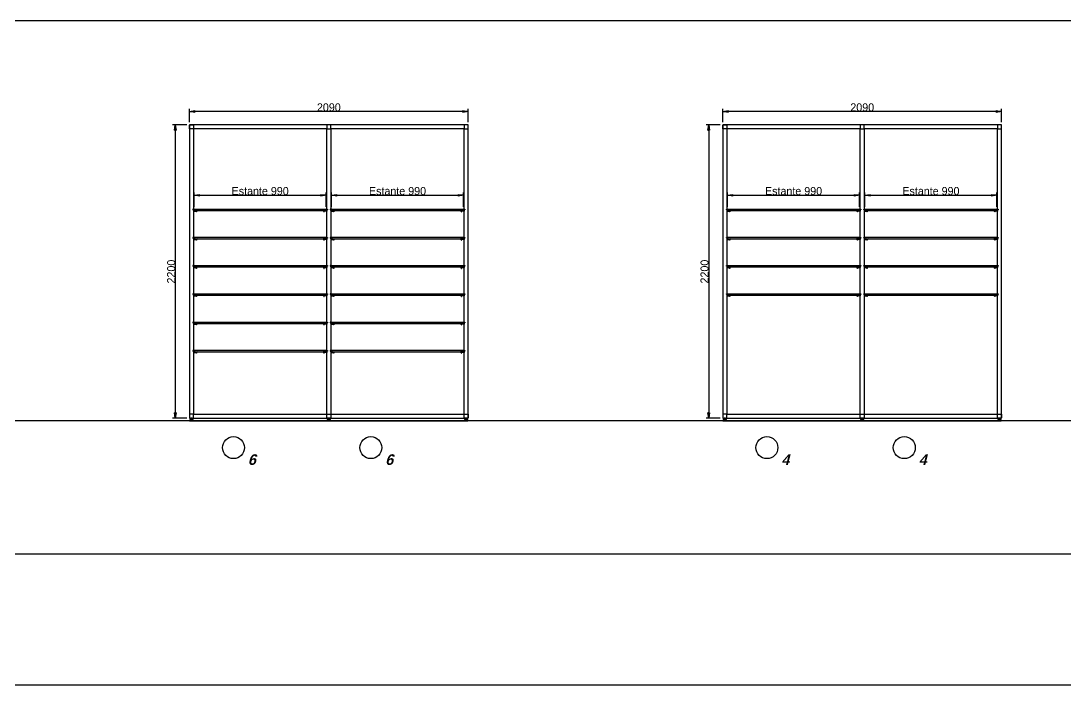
# Paper-space layout 'Jordi B.' of a CAD drawing. Header units: millimetres. Extents: x 23627 to 226976, y -18096 to 223844.
# Drawn here: x 81928 to 89759, y 99685 to 104666 of the extents above; entities that cross this region are included whole.
import ezdxf

# ---------------------------------------------------------------- set-up
doc = ezdxf.new("R2010")
doc.units = ezdxf.units.MM
doc.header["$PDMODE"] = 35
doc.header["$PDSIZE"] = 5
doc.linetypes.add('Discontinua JB', pattern=[0.75, 0.5, -0.25])
for name, color, linetype in [('Cotas bloques dinámicos PM espacio', 140, 'Continuous'), ('Linea Capa Color 0000 JB', 7, 'Continuous'), ('Linea Capa Color 0140 Blau Vidre JB', 140, 'Continuous'), ('Linea Capa Color 0202 Lila Parets JB', 202, 'Continuous')]:
    doc.layers.add(name, color=color, linetype=linetype)
doc.styles.add('Jordi Ava', font='Avant Garde MEdium BT.ttf')
doc.styles.add('Stylus BT JB', font='stylu.ttf', dxfattribs={"oblique": 15})
doc.dimstyles.new('Jordi Ava 2015', dxfattribs={"dimtxt": 60, "dimasz": 40, "dimexe": 20, "dimexo": 20, "dimgap": 0.09, "dimtad": 1, "dimdec": 0, "dimzin": 0, "dimdsep": 46, "dimtxsty": 'Jordi Ava', "dimblk": 'CLOSED', "dimcen": 1.5, "dimclrd": 7, "dimclre": 7, "dimclrt": 256, "dimadec": 0, "dimazin": 0, "dimtfac": 0.05, "dimtdec": 0, "dimtofl": 0, "dimtmove": 0, "dimatfit": 3, "dimldrblk": 'CLOSED', "dimfxl": 90, "dimtolj": 1, "dimtzin": 0, "dimlwd": -1, "dimlwe": -1, "dimarcsym": 0})

# ---------------------------------------------------------------- blocks, each defined once
blk = doc.blocks.new('*U784')
at = {"layer": 'Linea Capa Color 0202 Lila Parets JB', "ltscale": 10}
for p, q in [((64496.7, 3000), (0, 3000)), ((64496.7, 0), (700, 0))]:
    blk.add_line(p, q, dxfattribs=at)
blk = doc.blocks.new('_Closed')
at = {"color": 0, "linetype": 'ByBlock', "lineweight": -2}
for p, q in [((-1, 0.17), (0, 0)), ((-1, 0.17), (-1, -0.17)), ((0, 0), (-1, -0.17)), ((0, 0), (-1, 0))]:
    blk.add_line(p, q, dxfattribs=at)
blk = doc.blocks.new('*D1216')
at = {"layer": 'Cotas bloques dinámicos PM espacio', "color": 7, "ltscale": 10, "transparency": 16777216}
for p, q in [((-1045, 2240), (-1045, 2340)), ((1005, 2320), (-1005, 2320)), ((1045, 2240), (1045, 2340))]:
    blk.add_line(p, q, dxfattribs=at)
at = {"layer": 'Defpoints', "color": 0, "ltscale": 10, "transparency": 16777216}
for p in [(-1045, 2320), (-1045, 2220), (1045, 2220)]:
    blk.add_point(p, dxfattribs=at)
at = {"layer": 'Cotas bloques dinámicos PM espacio', "color": 7, "ltscale": 10, "transparency": 16777216, "xscale": 40, "yscale": 40, "zscale": 40, "rotation": 180}
blk.add_blockref('_Closed', (-1045, 2320), dxfattribs=at)
at = {"layer": 'Cotas bloques dinámicos PM espacio', "color": 7, "ltscale": 10, "transparency": 16777216, "xscale": 40, "yscale": 40, "zscale": 40}
blk.add_blockref('_Closed', (1045, 2320), dxfattribs=at)
at = {"layer": 'Cotas bloques dinámicos PM espacio', "ltscale": 10, "transparency": 16777216, "insert": (0, 2351.3), "char_height": 60, "attachment_point": 5, "style": 'Jordi Ava'}
blk.add_mtext('\\A1;2090', dxfattribs=at)
blk = doc.blocks.new('*D1217')
at = {"layer": 'Cotas bloques dinámicos PM espacio', "color": 7, "ltscale": 10, "transparency": 16777216}
for p, q in [((-1065, 2220), (-1171.1, 2220)), ((-1151.1, 2180), (-1151.1, 60)), ((-1065, 20), (-1171.1, 20))]:
    blk.add_line(p, q, dxfattribs=at)
at = {"layer": 'Defpoints', "color": 0, "ltscale": 10, "transparency": 16777216}
for p in [(-1045, 2220), (-1151.1, 20), (-1045, 20)]:
    blk.add_point(p, dxfattribs=at)
at = {"layer": 'Cotas bloques dinámicos PM espacio', "color": 7, "ltscale": 10, "transparency": 16777216, "xscale": 40, "yscale": 40, "zscale": 40}
for p, rotation in [((-1151.1, 2220), 90), ((-1151.1, 20), 270)]:
    blk.add_blockref('_Closed', p, dxfattribs=dict(at, rotation=rotation))
at = {"layer": 'Cotas bloques dinámicos PM espacio', "ltscale": 10, "transparency": 16777216, "insert": (-1182.4, 1120), "char_height": 60, "attachment_point": 5, "rotation": 90, "style": 'Jordi Ava'}
blk.add_mtext('\\A1;2200', dxfattribs=at)
blk = doc.blocks.new('*D1218')
at = {"layer": 'Cotas bloques dinámicos PM espacio', "color": 7, "ltscale": 10, "transparency": 16777216}
for p, q in [((-1010, 1605.4), (-1010, 1712.5)), ((-970, 1692.5), (-60, 1692.5)), ((-20, 1605.4), (-20, 1712.5))]:
    blk.add_line(p, q, dxfattribs=at)
at = {"layer": 'Defpoints', "color": 0, "ltscale": 10, "transparency": 16777216}
for p in [(-20, 1692.5), (-1010, 1585.4), (-20, 1585.4)]:
    blk.add_point(p, dxfattribs=at)
at = {"layer": 'Cotas bloques dinámicos PM espacio', "color": 7, "ltscale": 10, "transparency": 16777216, "xscale": 40, "yscale": 40, "zscale": 40, "rotation": 180}
blk.add_blockref('_Closed', (-1010, 1692.5), dxfattribs=at)
at = {"layer": 'Cotas bloques dinámicos PM espacio', "color": 7, "ltscale": 10, "transparency": 16777216, "xscale": 40, "yscale": 40, "zscale": 40}
blk.add_blockref('_Closed', (-20, 1692.5), dxfattribs=at)
at = {"layer": 'Cotas bloques dinámicos PM espacio', "ltscale": 10, "transparency": 16777216, "insert": (-515, 1723.8), "char_height": 60, "attachment_point": 5, "style": 'Jordi Ava'}
blk.add_mtext('\\A1;{\\C140;Estante 990}', dxfattribs=at)
blk = doc.blocks.new('*D1219')
at = {"layer": 'Cotas bloques dinámicos PM espacio', "color": 7, "ltscale": 10, "transparency": 16777216}
for p, q in [((20, 1605.4), (20, 1712.5)), ((60, 1692.5), (970, 1692.5)), ((1010, 1605.4), (1010, 1712.5))]:
    blk.add_line(p, q, dxfattribs=at)
at = {"layer": 'Defpoints', "color": 0, "ltscale": 10, "transparency": 16777216}
for p in [(1010, 1692.5), (20, 1585.4), (1010, 1585.4)]:
    blk.add_point(p, dxfattribs=at)
at = {"layer": 'Cotas bloques dinámicos PM espacio', "color": 7, "ltscale": 10, "transparency": 16777216, "xscale": 40, "yscale": 40, "zscale": 40, "rotation": 180}
blk.add_blockref('_Closed', (20, 1692.5), dxfattribs=at)
at = {"layer": 'Cotas bloques dinámicos PM espacio', "color": 7, "ltscale": 10, "transparency": 16777216, "xscale": 40, "yscale": 40, "zscale": 40}
blk.add_blockref('_Closed', (1010, 1692.5), dxfattribs=at)
at = {"layer": 'Cotas bloques dinámicos PM espacio', "ltscale": 10, "transparency": 16777216, "insert": (515, 1723.8), "char_height": 60, "attachment_point": 5, "style": 'Jordi Ava'}
blk.add_mtext('\\A1;{\\C140;Estante 990}', dxfattribs=at)
blk = doc.blocks.new('*D1222')
at = {"layer": 'Cotas bloques dinámicos PM espacio', "color": 7, "ltscale": 10, "transparency": 16777216}
for p, q in [((-1065, 2220), (-1171.1, 2220)), ((-1151.1, 2180), (-1151.1, 60)), ((-1065, 20), (-1171.1, 20))]:
    blk.add_line(p, q, dxfattribs=at)
at = {"layer": 'Defpoints', "color": 0, "ltscale": 10, "transparency": 16777216}
for p in [(-1045, 2220), (-1151.1, 20), (-1045, 20)]:
    blk.add_point(p, dxfattribs=at)
at = {"layer": 'Cotas bloques dinámicos PM espacio', "color": 7, "ltscale": 10, "transparency": 16777216, "xscale": 40, "yscale": 40, "zscale": 40}
for p, rotation in [((-1151.1, 2220), 90), ((-1151.1, 20), 270)]:
    blk.add_blockref('_Closed', p, dxfattribs=dict(at, rotation=rotation))
at = {"layer": 'Cotas bloques dinámicos PM espacio', "ltscale": 10, "transparency": 16777216, "insert": (-1182.4, 1120), "char_height": 60, "attachment_point": 5, "rotation": 90, "style": 'Jordi Ava'}
blk.add_mtext('\\A1;2200', dxfattribs=at)
blk = doc.blocks.new('*D1223')
at = {"layer": 'Cotas bloques dinámicos PM espacio', "color": 7, "ltscale": 10, "transparency": 16777216}
for p, q in [((-1010, 1605.4), (-1010, 1712.5)), ((-970, 1692.5), (-60, 1692.5)), ((-20, 1605.4), (-20, 1712.5))]:
    blk.add_line(p, q, dxfattribs=at)
at = {"layer": 'Defpoints', "color": 0, "ltscale": 10, "transparency": 16777216}
for p in [(-20, 1692.5), (-1010, 1585.4), (-20, 1585.4)]:
    blk.add_point(p, dxfattribs=at)
at = {"layer": 'Cotas bloques dinámicos PM espacio', "color": 7, "ltscale": 10, "transparency": 16777216, "xscale": 40, "yscale": 40, "zscale": 40, "rotation": 180}
blk.add_blockref('_Closed', (-1010, 1692.5), dxfattribs=at)
at = {"layer": 'Cotas bloques dinámicos PM espacio', "color": 7, "ltscale": 10, "transparency": 16777216, "xscale": 40, "yscale": 40, "zscale": 40}
blk.add_blockref('_Closed', (-20, 1692.5), dxfattribs=at)
at = {"layer": 'Cotas bloques dinámicos PM espacio', "ltscale": 10, "transparency": 16777216, "insert": (-515, 1723.8), "char_height": 60, "attachment_point": 5, "style": 'Jordi Ava'}
blk.add_mtext('\\A1;{\\C140;Estante 990}', dxfattribs=at)
blk = doc.blocks.new('*D1220')
at = {"layer": 'Cotas bloques dinámicos PM espacio', "color": 7, "ltscale": 10, "transparency": 16777216}
for p, q in [((20, 1605.4), (20, 1712.5)), ((60, 1692.5), (970, 1692.5)), ((1010, 1605.4), (1010, 1712.5))]:
    blk.add_line(p, q, dxfattribs=at)
at = {"layer": 'Defpoints', "color": 0, "ltscale": 10, "transparency": 16777216}
for p in [(1010, 1692.5), (20, 1585.4), (1010, 1585.4)]:
    blk.add_point(p, dxfattribs=at)
at = {"layer": 'Cotas bloques dinámicos PM espacio', "color": 7, "ltscale": 10, "transparency": 16777216, "xscale": 40, "yscale": 40, "zscale": 40, "rotation": 180}
blk.add_blockref('_Closed', (20, 1692.5), dxfattribs=at)
at = {"layer": 'Cotas bloques dinámicos PM espacio', "color": 7, "ltscale": 10, "transparency": 16777216, "xscale": 40, "yscale": 40, "zscale": 40}
blk.add_blockref('_Closed', (1010, 1692.5), dxfattribs=at)
at = {"layer": 'Cotas bloques dinámicos PM espacio', "ltscale": 10, "transparency": 16777216, "insert": (515, 1723.8), "char_height": 60, "attachment_point": 5, "style": 'Jordi Ava'}
blk.add_mtext('\\A1;{\\C140;Estante 990}', dxfattribs=at)
blk = doc.blocks.new('*D1221')
at = {"layer": 'Cotas bloques dinámicos PM espacio', "color": 7, "ltscale": 10, "transparency": 16777216}
for p, q in [((-1045, 2240), (-1045, 2340)), ((1005, 2320), (-1005, 2320)), ((1045, 2240), (1045, 2340))]:
    blk.add_line(p, q, dxfattribs=at)
at = {"layer": 'Defpoints', "color": 0, "ltscale": 10, "transparency": 16777216}
for p in [(-1045, 2320), (-1045, 2220), (1045, 2220)]:
    blk.add_point(p, dxfattribs=at)
at = {"layer": 'Cotas bloques dinámicos PM espacio', "color": 7, "ltscale": 10, "transparency": 16777216, "xscale": 40, "yscale": 40, "zscale": 40, "rotation": 180}
blk.add_blockref('_Closed', (-1045, 2320), dxfattribs=at)
at = {"layer": 'Cotas bloques dinámicos PM espacio', "color": 7, "ltscale": 10, "transparency": 16777216, "xscale": 40, "yscale": 40, "zscale": 40}
blk.add_blockref('_Closed', (1045, 2320), dxfattribs=at)
at = {"layer": 'Cotas bloques dinámicos PM espacio', "ltscale": 10, "transparency": 16777216, "insert": (0, 2351.3), "char_height": 60, "attachment_point": 5, "style": 'Jordi Ava'}
blk.add_mtext('\\A1;2090', dxfattribs=at)
blk = doc.blocks.new('PM202308140934')
at = {"layer": 'Linea Capa Color 0140 Blau Vidre JB', "ltscale": 10}
h = blk.add_hatch(color=256, dxfattribs=at)
h.dxf.hatch_style = 1
h.set_gradient(color1=(0, 191, 255), one_color=1, tint=1, name='SPHERICAL')
h.paths.add_polyline_path([(-1009, 1578.4), (-21, 1578.4), (-20, 1579.4), (-20, 1585.4), (-21, 1586.4), (-1009, 1586.4), (-1010, 1585.4), (-1010, 1579.4)])
h = blk.add_hatch(color=256, dxfattribs=at)
h.dxf.hatch_style = 1
h.set_gradient(color1=(0, 191, 255), one_color=1, tint=1, name='SPHERICAL')
h.paths.add_polyline_path([(21, 1578.4), (1009, 1578.4), (1010, 1579.4), (1010, 1585.4), (1009, 1586.4), (21, 1586.4), (20, 1585.4), (20, 1579.4)])
h = blk.add_hatch(color=256, dxfattribs=at)
h.dxf.hatch_style = 1
h.set_gradient(color1=(0, 191, 255), one_color=1, tint=1, name='SPHERICAL')
h.paths.add_polyline_path([(-1009, 1366.7), (-21, 1366.7), (-20, 1367.7), (-20, 1373.7), (-21, 1374.7), (-1009, 1374.7), (-1010, 1373.7), (-1010, 1367.7)])
h = blk.add_hatch(color=256, dxfattribs=at)
h.dxf.hatch_style = 1
h.set_gradient(color1=(0, 191, 255), one_color=1, tint=1, name='SPHERICAL')
h.paths.add_polyline_path([(21, 1366.7), (1009, 1366.7), (1010, 1367.7), (1010, 1373.7), (1009, 1374.7), (21, 1374.7), (20, 1373.7), (20, 1367.7)])
h = blk.add_hatch(color=256, dxfattribs=at)
h.dxf.hatch_style = 1
h.set_gradient(color1=(0, 191, 255), one_color=1, tint=1, name='SPHERICAL')
h.paths.add_polyline_path([(-1009, 1154.7), (-21, 1154.7), (-20, 1155.7), (-20, 1161.7), (-21, 1162.7), (-1009, 1162.7), (-1010, 1161.7), (-1010, 1155.7)])
h = blk.add_hatch(color=256, dxfattribs=at)
h.dxf.hatch_style = 1
h.set_gradient(color1=(0, 191, 255), one_color=1, tint=1, name='SPHERICAL')
h.paths.add_polyline_path([(21, 1154.7), (1009, 1154.7), (1010, 1155.7), (1010, 1161.7), (1009, 1162.7), (21, 1162.7), (20, 1161.7), (20, 1155.7)])
h = blk.add_hatch(color=256, dxfattribs=at)
h.dxf.hatch_style = 1
h.set_gradient(color1=(0, 191, 255), one_color=1, tint=1, name='SPHERICAL')
h.paths.add_polyline_path([(-1009, 943), (-21, 943), (-20, 944), (-20, 950), (-21, 951), (-1009, 951), (-1010, 950), (-1010, 944)])
h = blk.add_hatch(color=256, dxfattribs=at)
h.dxf.hatch_style = 1
h.set_gradient(color1=(0, 191, 255), one_color=1, tint=1, name='SPHERICAL')
h.paths.add_polyline_path([(21, 943), (1009, 943), (1010, 944), (1010, 950), (1009, 951), (21, 951), (20, 950), (20, 944)])
h = blk.add_hatch(color=256, dxfattribs=at)
h.dxf.hatch_style = 1
h.set_gradient(color1=(0, 191, 255), one_color=1, tint=1, name='SPHERICAL')
h.paths.add_polyline_path([(-1009, 731), (-21, 731), (-20, 732), (-20, 738), (-21, 739), (-1009, 739), (-1010, 738), (-1010, 732)])
h = blk.add_hatch(color=256, dxfattribs=at)
h.dxf.hatch_style = 1
h.set_gradient(color1=(0, 191, 255), one_color=1, tint=1, name='SPHERICAL')
h.paths.add_polyline_path([(21, 731), (1009, 731), (1010, 732), (1010, 738), (1009, 739), (21, 739), (20, 738), (20, 732)])
h = blk.add_hatch(color=256, dxfattribs=at)
h.dxf.hatch_style = 1
h.set_gradient(color1=(0, 191, 255), one_color=1, tint=1, name='SPHERICAL')
h.paths.add_polyline_path([(-1009, 519.3), (-21, 519.3), (-20, 520.3), (-20, 526.3), (-21, 527.3), (-1009, 527.3), (-1010, 526.3), (-1010, 520.3)])
h = blk.add_hatch(color=256, dxfattribs=at)
h.dxf.hatch_style = 1
h.set_gradient(color1=(0, 191, 255), one_color=1, tint=1, name='SPHERICAL')
h.paths.add_polyline_path([(21, 519.3), (1009, 519.3), (1010, 520.3), (1010, 526.3), (1009, 527.3), (21, 527.3), (20, 526.3), (20, 520.3)])
at = {"layer": 'Cotas bloques dinámicos PM espacio', "ltscale": 10}
for centre in [(-715, -200), (315, -200)]:
    blk.add_circle(centre, 82.4, dxfattribs=at)
at = {"layer": 'Linea Capa Color 0000 JB', "ltscale": 50}
for p, q in [((-1030, 10), (-1030, 15)), ((0, 10), (0, 15)), ((1030, 10), (1030, 15))]:
    blk.add_line(p, q, dxfattribs=at)
at = {"layer": 'Linea Capa Color 0000 JB', "linetype": 'Discontinua JB', "ltscale": 10}
for points in [[(-1045, 2220), (-1015, 2220), (-1015, 2190), (-1045, 2190)], [(15, 2220), (-15, 2220), (-15, 2190), (15, 2190)], [(1045, 2220), (1015, 2220), (1015, 2190), (1045, 2190)], [(-1045, 20), (-1015, 20), (-1015, 50), (-1045, 50)], [(15, 20), (-15, 20), (-15, 50), (15, 50)], [(1045, 20), (1015, 20), (1015, 50), (1045, 50)]]:
    blk.add_lwpolyline(points, close=True, dxfattribs=at)
at = {"layer": 'Linea Capa Color 0000 JB', "ltscale": 10}
for points in [[(-1045, 20), (1045, 20), (1045, 2220), (-1045, 2220)], [(-1015, 50), (-15, 50), (-15, 2190), (-1015, 2190)], [(15, 50), (1015, 50), (1015, 2190), (15, 2190)], [(-988, 1575.4), (-1013, 1575.4), (-1013, 1585.4), (-1017, 1585.4), (-1017, 1588.4), (-1019, 1588.4), (-1019, 1583.4), (-1015, 1583.4), (-1015, 1573.4), (-988, 1573.4)], [(-42, 1575.4), (-17, 1575.4), (-17, 1585.4), (-13, 1585.4), (-13, 1588.4), (-11, 1588.4), (-11, 1583.4), (-15, 1583.4), (-15, 1573.4), (-42, 1573.4)], [(42, 1575.4), (17, 1575.4), (17, 1585.4), (13, 1585.4), (13, 1588.4), (11, 1588.4), (11, 1583.4), (15, 1583.4), (15, 1573.4), (42, 1573.4)], [(988, 1575.4), (1013, 1575.4), (1013, 1585.4), (1017, 1585.4), (1017, 1588.4), (1019, 1588.4), (1019, 1583.4), (1015, 1583.4), (1015, 1573.4), (988, 1573.4)], [(-988, 1363.7), (-1013, 1363.7), (-1013, 1373.7), (-1017, 1373.7), (-1017, 1376.7), (-1019, 1376.7), (-1019, 1371.7), (-1015, 1371.7), (-1015, 1361.7), (-988, 1361.7)], [(-42, 1363.7), (-17, 1363.7), (-17, 1373.7), (-13, 1373.7), (-13, 1376.7), (-11, 1376.7), (-11, 1371.7), (-15, 1371.7), (-15, 1361.7), (-42, 1361.7)], [(42, 1363.7), (17, 1363.7), (17, 1373.7), (13, 1373.7), (13, 1376.7), (11, 1376.7), (11, 1371.7), (15, 1371.7), (15, 1361.7), (42, 1361.7)], [(988, 1363.7), (1013, 1363.7), (1013, 1373.7), (1017, 1373.7), (1017, 1376.7), (1019, 1376.7), (1019, 1371.7), (1015, 1371.7), (1015, 1361.7), (988, 1361.7)], [(-988, 1151.7), (-1013, 1151.7), (-1013, 1161.7), (-1017, 1161.7), (-1017, 1164.7), (-1019, 1164.7), (-1019, 1159.7), (-1015, 1159.7), (-1015, 1149.7), (-988, 1149.7)], [(-42, 1151.7), (-17, 1151.7), (-17, 1161.7), (-13, 1161.7), (-13, 1164.7), (-11, 1164.7), (-11, 1159.7), (-15, 1159.7), (-15, 1149.7), (-42, 1149.7)], [(42, 1151.7), (17, 1151.7), (17, 1161.7), (13, 1161.7), (13, 1164.7), (11, 1164.7), (11, 1159.7), (15, 1159.7), (15, 1149.7), (42, 1149.7)], [(988, 1151.7), (1013, 1151.7), (1013, 1161.7), (1017, 1161.7), (1017, 1164.7), (1019, 1164.7), (1019, 1159.7), (1015, 1159.7), (1015, 1149.7), (988, 1149.7)], [(-988, 940), (-1013, 940), (-1013, 950), (-1017, 950), (-1017, 953), (-1019, 953), (-1019, 948), (-1015, 948), (-1015, 938), (-988, 938)], [(-42, 940), (-17, 940), (-17, 950), (-13, 950), (-13, 953), (-11, 953), (-11, 948), (-15, 948), (-15, 938), (-42, 938)], [(42, 940), (17, 940), (17, 950), (13, 950), (13, 953), (11, 953), (11, 948), (15, 948), (15, 938), (42, 938)], [(988, 940), (1013, 940), (1013, 950), (1017, 950), (1017, 953), (1019, 953), (1019, 948), (1015, 948), (1015, 938), (988, 938)], [(-988, 728), (-1013, 728), (-1013, 738), (-1017, 738), (-1017, 741), (-1019, 741), (-1019, 736), (-1015, 736), (-1015, 726), (-988, 726)], [(-42, 728), (-17, 728), (-17, 738), (-13, 738), (-13, 741), (-11, 741), (-11, 736), (-15, 736), (-15, 726), (-42, 726)], [(42, 728), (17, 728), (17, 738), (13, 738), (13, 741), (11, 741), (11, 736), (15, 736), (15, 726), (42, 726)], [(988, 728), (1013, 728), (1013, 738), (1017, 738), (1017, 741), (1019, 741), (1019, 736), (1015, 736), (1015, 726), (988, 726)], [(-988, 516.3), (-1013, 516.3), (-1013, 526.3), (-1017, 526.3), (-1017, 529.3), (-1019, 529.3), (-1019, 524.3), (-1015, 524.3), (-1015, 514.3), (-988, 514.3)], [(-42, 516.3), (-17, 516.3), (-17, 526.3), (-13, 526.3), (-13, 529.3), (-11, 529.3), (-11, 524.3), (-15, 524.3), (-15, 514.3), (-42, 514.3)], [(42, 516.3), (17, 516.3), (17, 526.3), (13, 526.3), (13, 529.3), (11, 529.3), (11, 524.3), (15, 524.3), (15, 514.3), (42, 514.3)], [(988, 516.3), (1013, 516.3), (1013, 526.3), (1017, 526.3), (1017, 529.3), (1019, 529.3), (1019, 524.3), (1015, 524.3), (1015, 514.3), (988, 514.3)]]:
    blk.add_lwpolyline(points, close=True, dxfattribs=at)
at = {"layer": 'Linea Capa Color 0000 JB', "ltscale": 50}
for points in [[(-1042.5, 0), (-1017.5, 0), (-1017.5, 10), (-1042.5, 10)], [(-1038.5, 10), (-1021.5, 10), (-1021.5, 15), (-1038.5, 15)], [(-1035, 15), (-1025, 15), (-1025, 20), (-1035, 20)], [(-12.5, 0), (12.5, 0), (12.5, 10), (-12.5, 10)], [(-8.5, 10), (8.5, 10), (8.5, 15), (-8.5, 15)], [(-5, 15), (5, 15), (5, 20), (-5, 20)], [(1017.5, 0), (1042.5, 0), (1042.5, 10), (1017.5, 10)], [(1021.5, 10), (1038.5, 10), (1038.5, 15), (1021.5, 15)], [(1025, 15), (1035, 15), (1035, 20), (1025, 20)]]:
    blk.add_lwpolyline(points, close=True, dxfattribs=at)
at = {"layer": 'Linea Capa Color 0140 Blau Vidre JB', "ltscale": 10}
for points in [[(-1009, 1578.4), (-21, 1578.4), (-20, 1579.4), (-20, 1585.4), (-21, 1586.4), (-1009, 1586.4), (-1010, 1585.4), (-1010, 1579.4)], [(-1001.5, 1578.4), (-986.5, 1578.4), (-991.2, 1575.4), (-992, 1575.4), (-992, 1571.4), (-993.5, 1567.4), (-994.5, 1567.4), (-996, 1571.4), (-996, 1575.4), (-996.7, 1575.4)], [(-28.4, 1578.4), (-43.4, 1578.4), (-38.6, 1575.4), (-37.9, 1575.4), (-37.9, 1571.4), (-36.4, 1567.4), (-35.4, 1567.4), (-33.9, 1571.4), (-33.9, 1575.4), (-33.1, 1575.4)], [(21, 1578.4), (1009, 1578.4), (1010, 1579.4), (1010, 1585.4), (1009, 1586.4), (21, 1586.4), (20, 1585.4), (20, 1579.4)], [(28.5, 1578.4), (43.5, 1578.4), (38.8, 1575.4), (38, 1575.4), (38, 1571.4), (36.5, 1567.4), (35.5, 1567.4), (34, 1571.4), (34, 1575.4), (33.3, 1575.4)], [(1001.6, 1578.4), (986.6, 1578.4), (991.4, 1575.4), (992.1, 1575.4), (992.1, 1571.4), (993.6, 1567.4), (994.6, 1567.4), (996.1, 1571.4), (996.1, 1575.4), (996.9, 1575.4)], [(-1009, 1366.7), (-21, 1366.7), (-20, 1367.7), (-20, 1373.7), (-21, 1374.7), (-1009, 1374.7), (-1010, 1373.7), (-1010, 1367.7)], [(-1001.5, 1366.7), (-986.5, 1366.7), (-991.2, 1363.7), (-992, 1363.7), (-992, 1359.7), (-993.5, 1355.7), (-994.5, 1355.7), (-996, 1359.7), (-996, 1363.7), (-996.7, 1363.7)], [(-28.4, 1366.7), (-43.4, 1366.7), (-38.6, 1363.7), (-37.9, 1363.7), (-37.9, 1359.7), (-36.4, 1355.7), (-35.4, 1355.7), (-33.9, 1359.7), (-33.9, 1363.7), (-33.1, 1363.7)], [(21, 1366.7), (1009, 1366.7), (1010, 1367.7), (1010, 1373.7), (1009, 1374.7), (21, 1374.7), (20, 1373.7), (20, 1367.7)], [(28.5, 1366.7), (43.5, 1366.7), (38.8, 1363.7), (38, 1363.7), (38, 1359.7), (36.5, 1355.7), (35.5, 1355.7), (34, 1359.7), (34, 1363.7), (33.3, 1363.7)], [(1001.6, 1366.7), (986.6, 1366.7), (991.4, 1363.7), (992.1, 1363.7), (992.1, 1359.7), (993.6, 1355.7), (994.6, 1355.7), (996.1, 1359.7), (996.1, 1363.7), (996.9, 1363.7)], [(-1009, 1154.7), (-21, 1154.7), (-20, 1155.7), (-20, 1161.7), (-21, 1162.7), (-1009, 1162.7), (-1010, 1161.7), (-1010, 1155.7)], [(-1001.5, 1154.7), (-986.5, 1154.7), (-991.2, 1151.7), (-992, 1151.7), (-992, 1147.7), (-993.5, 1143.7), (-994.5, 1143.7), (-996, 1147.7), (-996, 1151.7), (-996.7, 1151.7)], [(-28.4, 1154.7), (-43.4, 1154.7), (-38.6, 1151.7), (-37.9, 1151.7), (-37.9, 1147.7), (-36.4, 1143.7), (-35.4, 1143.7), (-33.9, 1147.7), (-33.9, 1151.7), (-33.1, 1151.7)], [(21, 1154.7), (1009, 1154.7), (1010, 1155.7), (1010, 1161.7), (1009, 1162.7), (21, 1162.7), (20, 1161.7), (20, 1155.7)], [(28.5, 1154.7), (43.5, 1154.7), (38.8, 1151.7), (38, 1151.7), (38, 1147.7), (36.5, 1143.7), (35.5, 1143.7), (34, 1147.7), (34, 1151.7), (33.3, 1151.7)], [(1001.6, 1154.7), (986.6, 1154.7), (991.4, 1151.7), (992.1, 1151.7), (992.1, 1147.7), (993.6, 1143.7), (994.6, 1143.7), (996.1, 1147.7), (996.1, 1151.7), (996.9, 1151.7)], [(-1009, 943), (-21, 943), (-20, 944), (-20, 950), (-21, 951), (-1009, 951), (-1010, 950), (-1010, 944)], [(-1001.5, 943), (-986.5, 943), (-991.2, 940), (-992, 940), (-992, 936), (-993.5, 932), (-994.5, 932), (-996, 936), (-996, 940), (-996.7, 940)], [(-28.4, 943), (-43.4, 943), (-38.6, 940), (-37.9, 940), (-37.9, 936), (-36.4, 932), (-35.4, 932), (-33.9, 936), (-33.9, 940), (-33.1, 940)], [(21, 943), (1009, 943), (1010, 944), (1010, 950), (1009, 951), (21, 951), (20, 950), (20, 944)], [(28.5, 943), (43.5, 943), (38.8, 940), (38, 940), (38, 936), (36.5, 932), (35.5, 932), (34, 936), (34, 940), (33.3, 940)], [(1001.6, 943), (986.6, 943), (991.4, 940), (992.1, 940), (992.1, 936), (993.6, 932), (994.6, 932), (996.1, 936), (996.1, 940), (996.9, 940)], [(-1009, 731), (-21, 731), (-20, 732), (-20, 738), (-21, 739), (-1009, 739), (-1010, 738), (-1010, 732)], [(-1001.5, 731), (-986.5, 731), (-991.2, 728), (-992, 728), (-992, 724), (-993.5, 720), (-994.5, 720), (-996, 724), (-996, 728), (-996.7, 728)], [(-28.4, 731), (-43.4, 731), (-38.6, 728), (-37.9, 728), (-37.9, 724), (-36.4, 720), (-35.4, 720), (-33.9, 724), (-33.9, 728), (-33.1, 728)], [(21, 731), (1009, 731), (1010, 732), (1010, 738), (1009, 739), (21, 739), (20, 738), (20, 732)], [(28.5, 731), (43.5, 731), (38.8, 728), (38, 728), (38, 724), (36.5, 720), (35.5, 720), (34, 724), (34, 728), (33.3, 728)], [(1001.6, 731), (986.6, 731), (991.4, 728), (992.1, 728), (992.1, 724), (993.6, 720), (994.6, 720), (996.1, 724), (996.1, 728), (996.9, 728)], [(-1009, 519.3), (-21, 519.3), (-20, 520.3), (-20, 526.3), (-21, 527.3), (-1009, 527.3), (-1010, 526.3), (-1010, 520.3)], [(-1001.5, 519.3), (-986.5, 519.3), (-991.2, 516.3), (-992, 516.3), (-992, 512.3), (-993.5, 508.3), (-994.5, 508.3), (-996, 512.3), (-996, 516.3), (-996.7, 516.3)], [(-28.4, 519.3), (-43.4, 519.3), (-38.6, 516.3), (-37.9, 516.3), (-37.9, 512.3), (-36.4, 508.3), (-35.4, 508.3), (-33.9, 512.3), (-33.9, 516.3), (-33.1, 516.3)], [(21, 519.3), (1009, 519.3), (1010, 520.3), (1010, 526.3), (1009, 527.3), (21, 527.3), (20, 526.3), (20, 520.3)], [(28.5, 519.3), (43.5, 519.3), (38.8, 516.3), (38, 516.3), (38, 512.3), (36.5, 508.3), (35.5, 508.3), (34, 512.3), (34, 516.3), (33.3, 516.3)], [(1001.6, 519.3), (986.6, 519.3), (991.4, 516.3), (992.1, 516.3), (992.1, 512.3), (993.6, 508.3), (994.6, 508.3), (996.1, 512.3), (996.1, 516.3), (996.9, 516.3)]]:
    blk.add_lwpolyline(points, close=True, dxfattribs=at)
at = {"layer": 'Linea Capa Color 0202 Lila Parets JB', "ltscale": 10}
blk.add_line((-1045, 0), (1042.5, 0), dxfattribs=at)
at = {"layer": 'Cotas bloques dinámicos PM espacio', "ltscale": 10, "char_height": 80, "width": 102.993, "attachment_point": 1, "style": 'Stylus BT JB'}
for insert in [(-606.9, -250), (423.1, -250)]:
    blk.add_mtext('{\\fStylus BT|b1|i0|c0|p34;\\C140;6}', dxfattribs=dict(at, insert=insert))
at = {"layer": 'Cotas bloques dinámicos PM espacio', "ltscale": 10}
dim = blk.add_linear_dim(base=(-1045, 2320), p1=(1045, 2220), p2=(-1045, 2220), dimstyle='Jordi Ava 2015', dxfattribs=at)
dim.commit()
dim.dimension.update_dxf_attribs({"geometry": '*D1216', "text_midpoint": (0, 2351.3)})
dim = blk.add_linear_dim(base=(-1151.1, 20), p1=(-1045, 2220), p2=(-1045, 20), angle=90, dimstyle='Jordi Ava 2015', dxfattribs=at)
dim.commit()
dim.dimension.update_dxf_attribs({"geometry": '*D1217', "text_midpoint": (-1182.4, 1120)})
for base, p1, p2, picture, middle in [((-20, 1692.5), (-1010, 1585.4), (-20, 1585.4), '*D1218', (-515, 1723.8)), ((1010, 1692.5), (20, 1585.4), (1010, 1585.4), '*D1219', (515, 1723.8))]:
    dim = blk.add_linear_dim(base=base, p1=p1, p2=p2, text='{\\C140;Estante <>}', dimstyle='Jordi Ava 2015', dxfattribs=at)
    dim.commit()
    dim.dimension.update_dxf_attribs({"geometry": picture, "text_midpoint": middle})
blk = doc.blocks.new('PM202308140935')
at = {"layer": 'Linea Capa Color 0140 Blau Vidre JB', "ltscale": 10}
h = blk.add_hatch(color=256, dxfattribs=at)
h.dxf.hatch_style = 1
h.set_gradient(color1=(0, 191, 255), one_color=1, tint=1, name='SPHERICAL')
h.paths.add_polyline_path([(-1009, 1578.4), (-21, 1578.4), (-20, 1579.4), (-20, 1585.4), (-21, 1586.4), (-1009, 1586.4), (-1010, 1585.4), (-1010, 1579.4)])
h = blk.add_hatch(color=256, dxfattribs=at)
h.dxf.hatch_style = 1
h.set_gradient(color1=(0, 191, 255), one_color=1, tint=1, name='SPHERICAL')
h.paths.add_polyline_path([(21, 1578.4), (1009, 1578.4), (1010, 1579.4), (1010, 1585.4), (1009, 1586.4), (21, 1586.4), (20, 1585.4), (20, 1579.4)])
h = blk.add_hatch(color=256, dxfattribs=at)
h.dxf.hatch_style = 1
h.set_gradient(color1=(0, 191, 255), one_color=1, tint=1, name='SPHERICAL')
h.paths.add_polyline_path([(-1009, 1366.7), (-21, 1366.7), (-20, 1367.7), (-20, 1373.7), (-21, 1374.7), (-1009, 1374.7), (-1010, 1373.7), (-1010, 1367.7)])
h = blk.add_hatch(color=256, dxfattribs=at)
h.dxf.hatch_style = 1
h.set_gradient(color1=(0, 191, 255), one_color=1, tint=1, name='SPHERICAL')
h.paths.add_polyline_path([(21, 1366.7), (1009, 1366.7), (1010, 1367.7), (1010, 1373.7), (1009, 1374.7), (21, 1374.7), (20, 1373.7), (20, 1367.7)])
h = blk.add_hatch(color=256, dxfattribs=at)
h.dxf.hatch_style = 1
h.set_gradient(color1=(0, 191, 255), one_color=1, tint=1, name='SPHERICAL')
h.paths.add_polyline_path([(-1009, 1154.7), (-21, 1154.7), (-20, 1155.7), (-20, 1161.7), (-21, 1162.7), (-1009, 1162.7), (-1010, 1161.7), (-1010, 1155.7)])
h = blk.add_hatch(color=256, dxfattribs=at)
h.dxf.hatch_style = 1
h.set_gradient(color1=(0, 191, 255), one_color=1, tint=1, name='SPHERICAL')
h.paths.add_polyline_path([(21, 1154.7), (1009, 1154.7), (1010, 1155.7), (1010, 1161.7), (1009, 1162.7), (21, 1162.7), (20, 1161.7), (20, 1155.7)])
h = blk.add_hatch(color=256, dxfattribs=at)
h.dxf.hatch_style = 1
h.set_gradient(color1=(0, 191, 255), one_color=1, tint=1, name='SPHERICAL')
h.paths.add_polyline_path([(-1009, 943), (-21, 943), (-20, 944), (-20, 950), (-21, 951), (-1009, 951), (-1010, 950), (-1010, 944)])
h = blk.add_hatch(color=256, dxfattribs=at)
h.dxf.hatch_style = 1
h.set_gradient(color1=(0, 191, 255), one_color=1, tint=1, name='SPHERICAL')
h.paths.add_polyline_path([(21, 943), (1009, 943), (1010, 944), (1010, 950), (1009, 951), (21, 951), (20, 950), (20, 944)])
at = {"layer": 'Cotas bloques dinámicos PM espacio', "ltscale": 10}
for centre in [(-715, -200), (315, -200)]:
    blk.add_circle(centre, 82.4, dxfattribs=at)
at = {"layer": 'Linea Capa Color 0000 JB', "ltscale": 50}
for p, q in [((-1030, 10), (-1030, 15)), ((0, 10), (0, 15)), ((1030, 10), (1030, 15))]:
    blk.add_line(p, q, dxfattribs=at)
at = {"layer": 'Linea Capa Color 0000 JB', "linetype": 'Discontinua JB', "ltscale": 10}
for points in [[(-1045, 2220), (-1015, 2220), (-1015, 2190), (-1045, 2190)], [(15, 2220), (-15, 2220), (-15, 2190), (15, 2190)], [(1045, 2220), (1015, 2220), (1015, 2190), (1045, 2190)], [(-1045, 20), (-1015, 20), (-1015, 50), (-1045, 50)], [(15, 20), (-15, 20), (-15, 50), (15, 50)], [(1045, 20), (1015, 20), (1015, 50), (1045, 50)]]:
    blk.add_lwpolyline(points, close=True, dxfattribs=at)
at = {"layer": 'Linea Capa Color 0000 JB', "ltscale": 10}
for points in [[(-1045, 20), (1045, 20), (1045, 2220), (-1045, 2220)], [(-1015, 50), (-15, 50), (-15, 2190), (-1015, 2190)], [(15, 50), (1015, 50), (1015, 2190), (15, 2190)], [(-988, 1575.4), (-1013, 1575.4), (-1013, 1585.4), (-1017, 1585.4), (-1017, 1588.4), (-1019, 1588.4), (-1019, 1583.4), (-1015, 1583.4), (-1015, 1573.4), (-988, 1573.4)], [(-42, 1575.4), (-17, 1575.4), (-17, 1585.4), (-13, 1585.4), (-13, 1588.4), (-11, 1588.4), (-11, 1583.4), (-15, 1583.4), (-15, 1573.4), (-42, 1573.4)], [(42, 1575.4), (17, 1575.4), (17, 1585.4), (13, 1585.4), (13, 1588.4), (11, 1588.4), (11, 1583.4), (15, 1583.4), (15, 1573.4), (42, 1573.4)], [(988, 1575.4), (1013, 1575.4), (1013, 1585.4), (1017, 1585.4), (1017, 1588.4), (1019, 1588.4), (1019, 1583.4), (1015, 1583.4), (1015, 1573.4), (988, 1573.4)], [(-988, 1363.7), (-1013, 1363.7), (-1013, 1373.7), (-1017, 1373.7), (-1017, 1376.7), (-1019, 1376.7), (-1019, 1371.7), (-1015, 1371.7), (-1015, 1361.7), (-988, 1361.7)], [(-42, 1363.7), (-17, 1363.7), (-17, 1373.7), (-13, 1373.7), (-13, 1376.7), (-11, 1376.7), (-11, 1371.7), (-15, 1371.7), (-15, 1361.7), (-42, 1361.7)], [(42, 1363.7), (17, 1363.7), (17, 1373.7), (13, 1373.7), (13, 1376.7), (11, 1376.7), (11, 1371.7), (15, 1371.7), (15, 1361.7), (42, 1361.7)], [(988, 1363.7), (1013, 1363.7), (1013, 1373.7), (1017, 1373.7), (1017, 1376.7), (1019, 1376.7), (1019, 1371.7), (1015, 1371.7), (1015, 1361.7), (988, 1361.7)], [(-988, 1151.7), (-1013, 1151.7), (-1013, 1161.7), (-1017, 1161.7), (-1017, 1164.7), (-1019, 1164.7), (-1019, 1159.7), (-1015, 1159.7), (-1015, 1149.7), (-988, 1149.7)], [(-42, 1151.7), (-17, 1151.7), (-17, 1161.7), (-13, 1161.7), (-13, 1164.7), (-11, 1164.7), (-11, 1159.7), (-15, 1159.7), (-15, 1149.7), (-42, 1149.7)], [(42, 1151.7), (17, 1151.7), (17, 1161.7), (13, 1161.7), (13, 1164.7), (11, 1164.7), (11, 1159.7), (15, 1159.7), (15, 1149.7), (42, 1149.7)], [(988, 1151.7), (1013, 1151.7), (1013, 1161.7), (1017, 1161.7), (1017, 1164.7), (1019, 1164.7), (1019, 1159.7), (1015, 1159.7), (1015, 1149.7), (988, 1149.7)], [(-988, 940), (-1013, 940), (-1013, 950), (-1017, 950), (-1017, 953), (-1019, 953), (-1019, 948), (-1015, 948), (-1015, 938), (-988, 938)], [(-42, 940), (-17, 940), (-17, 950), (-13, 950), (-13, 953), (-11, 953), (-11, 948), (-15, 948), (-15, 938), (-42, 938)], [(42, 940), (17, 940), (17, 950), (13, 950), (13, 953), (11, 953), (11, 948), (15, 948), (15, 938), (42, 938)], [(988, 940), (1013, 940), (1013, 950), (1017, 950), (1017, 953), (1019, 953), (1019, 948), (1015, 948), (1015, 938), (988, 938)]]:
    blk.add_lwpolyline(points, close=True, dxfattribs=at)
at = {"layer": 'Linea Capa Color 0000 JB', "ltscale": 50}
for points in [[(-1042.5, 0), (-1017.5, 0), (-1017.5, 10), (-1042.5, 10)], [(-1038.5, 10), (-1021.5, 10), (-1021.5, 15), (-1038.5, 15)], [(-1035, 15), (-1025, 15), (-1025, 20), (-1035, 20)], [(-12.5, 0), (12.5, 0), (12.5, 10), (-12.5, 10)], [(-8.5, 10), (8.5, 10), (8.5, 15), (-8.5, 15)], [(-5, 15), (5, 15), (5, 20), (-5, 20)], [(1017.5, 0), (1042.5, 0), (1042.5, 10), (1017.5, 10)], [(1021.5, 10), (1038.5, 10), (1038.5, 15), (1021.5, 15)], [(1025, 15), (1035, 15), (1035, 20), (1025, 20)]]:
    blk.add_lwpolyline(points, close=True, dxfattribs=at)
at = {"layer": 'Linea Capa Color 0140 Blau Vidre JB', "ltscale": 10}
for points in [[(-1009, 1578.4), (-21, 1578.4), (-20, 1579.4), (-20, 1585.4), (-21, 1586.4), (-1009, 1586.4), (-1010, 1585.4), (-1010, 1579.4)], [(-1001.5, 1578.4), (-986.5, 1578.4), (-991.2, 1575.4), (-992, 1575.4), (-992, 1571.4), (-993.5, 1567.4), (-994.5, 1567.4), (-996, 1571.4), (-996, 1575.4), (-996.7, 1575.4)], [(-28.4, 1578.4), (-43.4, 1578.4), (-38.6, 1575.4), (-37.9, 1575.4), (-37.9, 1571.4), (-36.4, 1567.4), (-35.4, 1567.4), (-33.9, 1571.4), (-33.9, 1575.4), (-33.1, 1575.4)], [(21, 1578.4), (1009, 1578.4), (1010, 1579.4), (1010, 1585.4), (1009, 1586.4), (21, 1586.4), (20, 1585.4), (20, 1579.4)], [(28.5, 1578.4), (43.5, 1578.4), (38.8, 1575.4), (38, 1575.4), (38, 1571.4), (36.5, 1567.4), (35.5, 1567.4), (34, 1571.4), (34, 1575.4), (33.3, 1575.4)], [(1001.6, 1578.4), (986.6, 1578.4), (991.4, 1575.4), (992.1, 1575.4), (992.1, 1571.4), (993.6, 1567.4), (994.6, 1567.4), (996.1, 1571.4), (996.1, 1575.4), (996.9, 1575.4)], [(-1009, 1366.7), (-21, 1366.7), (-20, 1367.7), (-20, 1373.7), (-21, 1374.7), (-1009, 1374.7), (-1010, 1373.7), (-1010, 1367.7)], [(-1001.5, 1366.7), (-986.5, 1366.7), (-991.2, 1363.7), (-992, 1363.7), (-992, 1359.7), (-993.5, 1355.7), (-994.5, 1355.7), (-996, 1359.7), (-996, 1363.7), (-996.7, 1363.7)], [(-28.4, 1366.7), (-43.4, 1366.7), (-38.6, 1363.7), (-37.9, 1363.7), (-37.9, 1359.7), (-36.4, 1355.7), (-35.4, 1355.7), (-33.9, 1359.7), (-33.9, 1363.7), (-33.1, 1363.7)], [(21, 1366.7), (1009, 1366.7), (1010, 1367.7), (1010, 1373.7), (1009, 1374.7), (21, 1374.7), (20, 1373.7), (20, 1367.7)], [(28.5, 1366.7), (43.5, 1366.7), (38.8, 1363.7), (38, 1363.7), (38, 1359.7), (36.5, 1355.7), (35.5, 1355.7), (34, 1359.7), (34, 1363.7), (33.3, 1363.7)], [(1001.6, 1366.7), (986.6, 1366.7), (991.4, 1363.7), (992.1, 1363.7), (992.1, 1359.7), (993.6, 1355.7), (994.6, 1355.7), (996.1, 1359.7), (996.1, 1363.7), (996.9, 1363.7)], [(-1009, 1154.7), (-21, 1154.7), (-20, 1155.7), (-20, 1161.7), (-21, 1162.7), (-1009, 1162.7), (-1010, 1161.7), (-1010, 1155.7)], [(-1001.5, 1154.7), (-986.5, 1154.7), (-991.2, 1151.7), (-992, 1151.7), (-992, 1147.7), (-993.5, 1143.7), (-994.5, 1143.7), (-996, 1147.7), (-996, 1151.7), (-996.7, 1151.7)], [(-28.4, 1154.7), (-43.4, 1154.7), (-38.6, 1151.7), (-37.9, 1151.7), (-37.9, 1147.7), (-36.4, 1143.7), (-35.4, 1143.7), (-33.9, 1147.7), (-33.9, 1151.7), (-33.1, 1151.7)], [(21, 1154.7), (1009, 1154.7), (1010, 1155.7), (1010, 1161.7), (1009, 1162.7), (21, 1162.7), (20, 1161.7), (20, 1155.7)], [(28.5, 1154.7), (43.5, 1154.7), (38.8, 1151.7), (38, 1151.7), (38, 1147.7), (36.5, 1143.7), (35.5, 1143.7), (34, 1147.7), (34, 1151.7), (33.3, 1151.7)], [(1001.6, 1154.7), (986.6, 1154.7), (991.4, 1151.7), (992.1, 1151.7), (992.1, 1147.7), (993.6, 1143.7), (994.6, 1143.7), (996.1, 1147.7), (996.1, 1151.7), (996.9, 1151.7)], [(-1009, 943), (-21, 943), (-20, 944), (-20, 950), (-21, 951), (-1009, 951), (-1010, 950), (-1010, 944)], [(-1001.5, 943), (-986.5, 943), (-991.2, 940), (-992, 940), (-992, 936), (-993.5, 932), (-994.5, 932), (-996, 936), (-996, 940), (-996.7, 940)], [(-28.4, 943), (-43.4, 943), (-38.6, 940), (-37.9, 940), (-37.9, 936), (-36.4, 932), (-35.4, 932), (-33.9, 936), (-33.9, 940), (-33.1, 940)], [(21, 943), (1009, 943), (1010, 944), (1010, 950), (1009, 951), (21, 951), (20, 950), (20, 944)], [(28.5, 943), (43.5, 943), (38.8, 940), (38, 940), (38, 936), (36.5, 932), (35.5, 932), (34, 936), (34, 940), (33.3, 940)], [(1001.6, 943), (986.6, 943), (991.4, 940), (992.1, 940), (992.1, 936), (993.6, 932), (994.6, 932), (996.1, 936), (996.1, 940), (996.9, 940)]]:
    blk.add_lwpolyline(points, close=True, dxfattribs=at)
at = {"layer": 'Linea Capa Color 0202 Lila Parets JB', "ltscale": 10}
blk.add_line((-1045, 0), (1042.5, 0), dxfattribs=at)
at = {"layer": 'Cotas bloques dinámicos PM espacio', "ltscale": 10, "char_height": 80, "width": 102.993, "attachment_point": 1, "style": 'Stylus BT JB'}
for insert in [(-606.9, -250), (423.1, -250)]:
    blk.add_mtext('{\\fStylus BT|b1|i0|c0|p34;\\C140;4}', dxfattribs=dict(at, insert=insert))
at = {"layer": 'Cotas bloques dinámicos PM espacio', "ltscale": 10}
dim = blk.add_linear_dim(base=(-1045, 2320), p1=(1045, 2220), p2=(-1045, 2220), dimstyle='Jordi Ava 2015', dxfattribs=at)
dim.commit()
dim.dimension.update_dxf_attribs({"geometry": '*D1221', "text_midpoint": (0, 2351.3)})
dim = blk.add_linear_dim(base=(-1151.1, 20), p1=(-1045, 2220), p2=(-1045, 20), angle=90, dimstyle='Jordi Ava 2015', dxfattribs=at)
dim.commit()
dim.dimension.update_dxf_attribs({"geometry": '*D1222', "text_midpoint": (-1182.4, 1120)})
for base, p1, p2, picture, middle in [((-20, 1692.5), (-1010, 1585.4), (-20, 1585.4), '*D1223', (-515, 1723.8)), ((1010, 1692.5), (20, 1585.4), (1010, 1585.4), '*D1220', (515, 1723.8))]:
    dim = blk.add_linear_dim(base=base, p1=p1, p2=p2, text='{\\C140;Estante <>}', dimstyle='Jordi Ava 2015', dxfattribs=at)
    dim.commit()
    dim.dimension.update_dxf_attribs({"geometry": picture, "text_midpoint": middle})

psp = doc.layouts.new('Jordi B.')

# ---------------------------------------------------------------- linework, layer by layer
at = {"layer": 'Linea Capa Color 0202 Lila Parets JB', "ltscale": 10}
for p, q in [((112633, 100665.6), (48136.3, 100665.6)), ((112633, 99684.6), (48136.3, 99684.6))]:
    psp.add_line(p, q, dxfattribs=at)

# ---------------------------------------------------------------- block references
at = {"layer": 'Linea Capa Color 0000 JB'}
for name, p in [('*U784', (48136.3, 101665.6)), ('PM202308140934', (84237.8, 101665.6)), ('PM202308140935', (88237.8, 101665.6))]:
    psp.add_blockref(name, p, dxfattribs=at)

doc.saveas('drawing.dxf')
